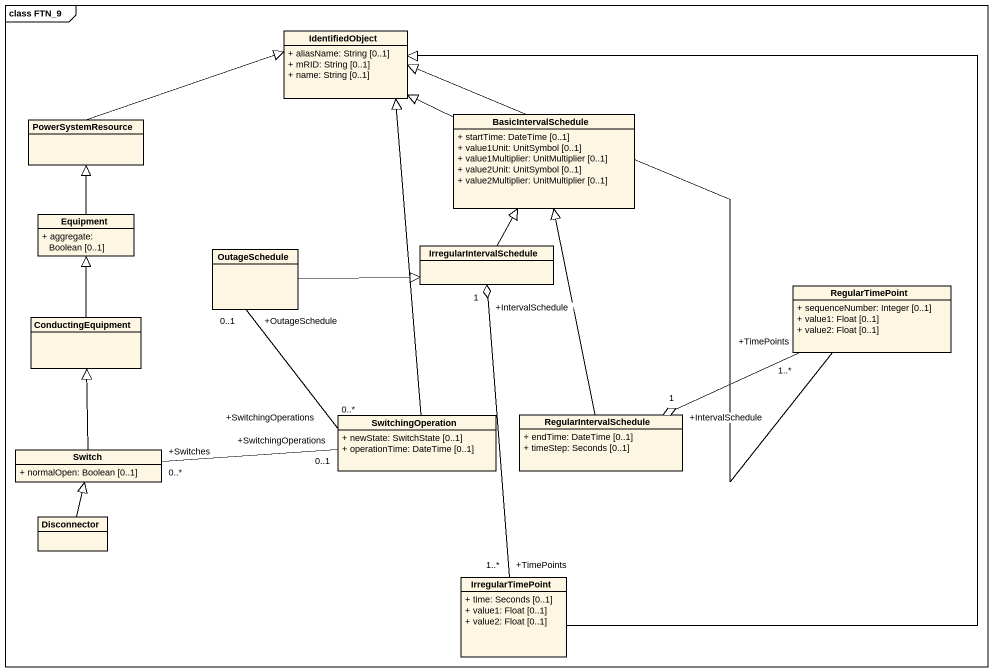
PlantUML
@startuml
mainframe class FTN_9
hide circle
hide empty members
skinparam classAttributeIconSize 0
class IdentifiedObject {
  + aliasName: String [0..1]
  + mRID: String [0..1]
  + name: String [0..1]
}
class PowerSystemResource
class BasicIntervalSchedule {
  + startTime: DateTime [0..1]
  + value1Unit: UnitSymbol [0..1]
  + value1Multiplier: UnitMultiplier [0..1]
  + value2Unit: UnitSymbol [0..1]
  + value2Multiplier: UnitMultiplier [0..1]
}
class Equipment {
  + aggregate: Boolean [0..1]
}
class OutageSchedule
class IrregularIntervalSchedule
class RegularTimePoint {
  + sequenceNumber: Integer [0..1]
  + value1: Float [0..1]
  + value2: Float [0..1]
}
class ConductingEquipment
class SwitchingOperation {
  + newState: SwitchState [0..1]
  + operationTime: DateTime [0..1]
}
class RegularIntervalSchedule {
  + endTime: DateTime [0..1]
  + timeStep: Seconds [0..1]
}
class Switch {
  + normalOpen: Boolean [0..1]
}
class Disconnector
class IrregularTimePoint {
  + time: Seconds [0..1]
  + value1: Float [0..1]
  + value2: Float [0..1]
}
PowerSystemResource -right-|> IdentifiedObject
BasicIntervalSchedule -left-|> IdentifiedObject
Equipment -up-|> PowerSystemResource
OutageSchedule -right-|> IrregularIntervalSchedule
IrregularIntervalSchedule -up-|> BasicIntervalSchedule
IrregularIntervalSchedule "+IntervalSchedule\n1" o-- "+TimePoints\n1..*" IrregularTimePoint
RegularTimePoint -left-|> IdentifiedObject
ConductingEquipment -up-|> Equipment
SwitchingOperation -up-|> IdentifiedObject
SwitchingOperation "+SwitchingOperations\n0..*" -up- "+OutageSchedule\n0..1" OutageSchedule
SwitchingOperation "+SwitchingOperations\n0..1" -left- "+Switches\n0..*" Switch
RegularIntervalSchedule -up-|> BasicIntervalSchedule
RegularIntervalSchedule "+IntervalSchedule\n1" o-right- "+TimePoints\n1..*" RegularTimePoint
Switch -up-|> ConductingEquipment
Disconnector -up-|> Switch
IrregularTimePoint -up-|> IdentifiedObject
@enduml
